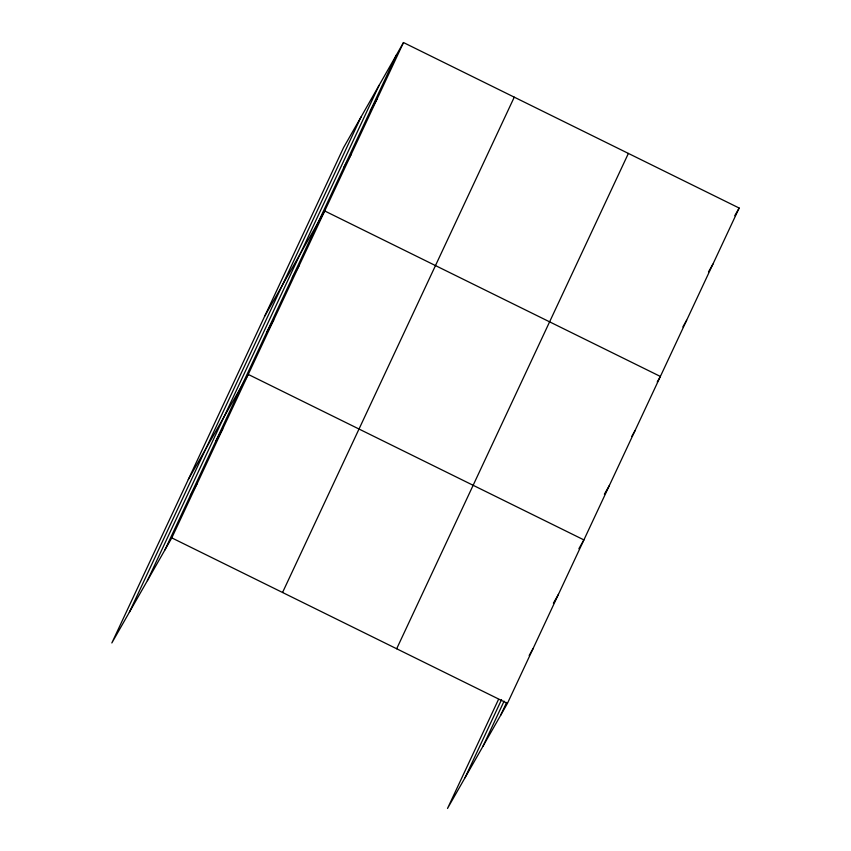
<?xml version="1.0" encoding="UTF-8"?>
<svg xmlns="http://www.w3.org/2000/svg" width="851" height="851" viewBox="0 0 851 851"><rect width="100%" height="100%" fill="white"/><g stroke="black" fill="none" stroke-linecap="round" stroke-linejoin="round"><path stroke-width="1.28" d="M129.352 612.273L361.058 116.949M147.383 580.659L379.089 85.323M164.892 549.969L396.598 54.645M403.491 42.55L343.559 147.627L111.843 642.962L171.785 537.875L403.491 42.55L739.157 208.038L507.441 703.373L447.509 808.45L498.484 699.479M282.553 592.487L514.259 97.163M396.672 648.76L628.389 153.425M465.008 777.761L501.579 699.586M483.038 746.146L504.1 701.139M500.548 715.457L506.643 702.426M370.334 110.779L377.238 98.684M344.081 166.913L350.974 154.829M264.778 316.04L324.71 210.963L660.376 376.45L657.238 381.95M292.329 277.543L299.222 265.448M266.842 332.028L273.735 319.933M188.316 479.496L248.247 374.419L583.903 539.906L578.893 548.704M215.867 440.999L222.76 428.904M190.379 495.484L197.272 483.389M734.764 215.739L739.157 208.038M708.5 271.873L712.893 264.182M682.874 326.912L686.629 320.316M631.75 436.435L634.889 430.936M604.38 494.218L609.39 485.421M553.405 603.189L558.416 594.392M529.173 655.483L532.928 648.877M171.785 537.875L507.441 703.373"/></g></svg>
